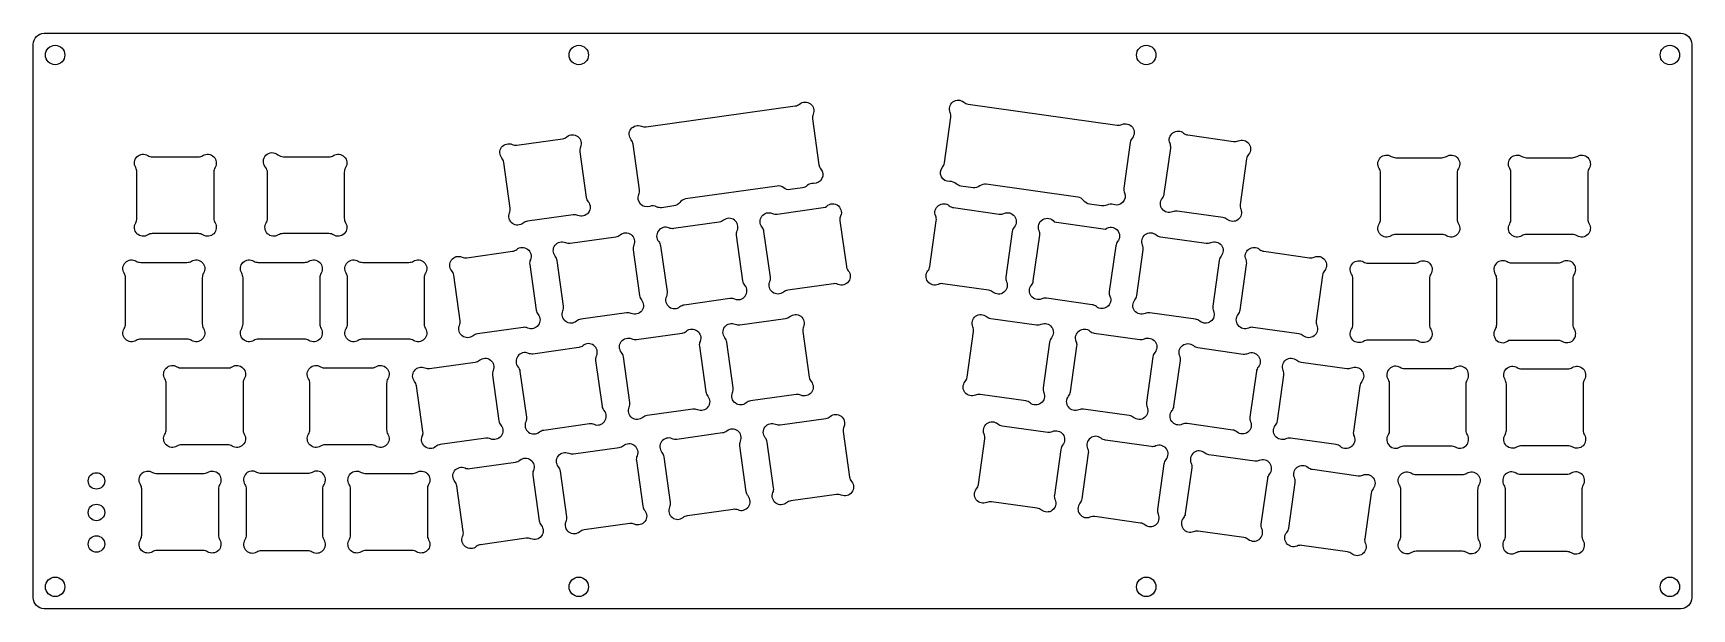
# Model space of a CAD drawing. Header units: millimetres. Extents: x -287 to 16, y 0 to 105.
import ezdxf

# ---------------------------------------------------------------- set-up
doc = ezdxf.new("R2010")
doc.units = ezdxf.units.MM
doc.layers.get('0').update_dxf_attribs({"linetype": 'CONTINUOUS'})

msp = doc.modelspace()

# ---------------------------------------------------------------- linework, layer by layer
for points in [[(16, 102.86), (16, 2, -0.414214), (14, 0), (-10.9, 0), (-29.23, 0), (-284.51, 0, -0.414214), (-286.51, 2), (-286.51, 102.86, -0.414214), (-284.51, 104.86), (13.99, 104.86, -0.416244)], [(-168.58, 74.03, -0.203566), (-169.64, 73.39), (-171.87, 73.08, -0.152382), (-172.8, 73.23, 0.203801), (-174.04, 73.31, -0.654795), (-176.04, 75.46, 0.138151), (-175.92, 76.31), (-177.09, 84.64, 0.138151), (-177.44, 85.43, -0.787801), (-175.57, 87.91, 0.138149), (-174.71, 87.8), (-147.52, 91.62, 0.138164), (-146.73, 91.96, -0.787859), (-144.25, 90.09, 0.138151), (-144.36, 89.24), (-143.19, 80.91, 0.138151), (-142.85, 80.12, -0.6547), (-144.18, 77.51, 0.203829), (-145.35, 77.09, -0.152624), (-146.2, 76.68), (-148.43, 76.37, -0.203437), (-149.62, 76.69, 0.203525), (-150.82, 77.02), (-167.51, 74.67, 0.203492)], [(-93.86, 73.72, -0.203437), (-94.93, 74.36, 0.203525), (-95.99, 75), (-112.68, 77.35, 0.203492), (-113.88, 77.03, -0.203566), (-115.08, 76.71), (-117.3, 77.02, -0.152382), (-118.16, 77.42, 0.203801), (-119.33, 77.84, -0.654795), (-120.66, 80.46, 0.138151), (-120.31, 81.24), (-119.14, 89.57, 0.138149), (-119.26, 90.42, -0.787801), (-116.77, 92.3, 0.138151), (-115.99, 91.95), (-88.79, 88.13, 0.138151), (-87.94, 88.24, -0.787859), (-86.07, 85.76, 0.138164), (-86.41, 84.97), (-87.58, 76.64, 0.138151), (-87.47, 75.79, -0.6547), (-89.47, 73.64, 0.20383), (-90.71, 73.56, -0.152624), (-91.64, 73.41)], [(-197.13, 70.27, -0.787898), (-199.62, 72.14, 0.138157), (-199.5, 73), (-200.67, 81.32, 0.138135), (-201.02, 82.11, -0.787784), (-199.15, 84.6, 0.138161), (-198.29, 84.48), (-189.97, 85.65, 0.138153), (-189.18, 86, -0.78778), (-186.69, 84.13, 0.138142), (-186.81, 83.27), (-185.64, 74.95, 0.13815), (-185.29, 74.16, -0.787781), (-187.16, 71.67, 0.138146), (-188.02, 71.79), (-196.35, 70.62, 0.138168)], [(-79.17, 84.79, -0.787738), (-76.68, 86.66, 0.138147), (-75.9, 86.32), (-67.57, 85.15, 0.138159), (-66.72, 85.26, -0.787834), (-64.84, 82.78, 0.138149), (-65.19, 81.99), (-66.36, 73.66, 0.138149), (-66.25, 72.81, -0.787785), (-68.73, 70.94, 0.138147), (-69.52, 71.28), (-77.85, 72.45, 0.13816), (-78.7, 72.34, -0.787885), (-80.57, 74.82, 0.138162), (-80.22, 75.61), (-79.05, 83.94, 0.138137)], [(-267.81, 80.38, -0.78781), (-265.61, 82.58, 0.138149), (-264.78, 82.35), (-256.37, 82.35, 0.138149), (-255.54, 82.58, -0.78781), (-253.34, 80.38, 0.138154), (-253.58, 79.55), (-253.58, 71.14, 0.138154), (-253.34, 70.31, -0.78781), (-255.54, 68.11, 0.138149), (-256.37, 68.35), (-264.78, 68.35, 0.138149), (-265.61, 68.11, -0.78781), (-267.81, 70.31, 0.138154), (-267.58, 71.14), (-267.58, 79.55, 0.138154)], [(-241.8, 68.11, -0.78781), (-244, 70.31, 0.138135), (-243.77, 71.14), (-243.77, 79.45, 0.177899), (-244.14, 80.47, -0.923083), (-241.89, 82.73, 0.178528), (-240.86, 82.35), (-232.56, 82.35, 0.138167), (-231.73, 82.58, -0.78781), (-229.53, 80.38, 0.138135), (-229.77, 79.55), (-229.77, 71.14, 0.138167), (-229.53, 70.31, -0.78781), (-231.73, 68.11, 0.138135), (-232.56, 68.35), (-240.97, 68.35, 0.138167)], [(-38.82, 67.96, -0.78781), (-41.02, 70.16, 0.138154), (-40.79, 70.99), (-40.79, 79.4, 0.138154), (-41.02, 80.23, -0.78781), (-38.82, 82.43, 0.138149), (-37.99, 82.19), (-29.58, 82.19, 0.138149), (-28.75, 82.43, -0.78781), (-26.55, 80.23, 0.138154), (-26.79, 79.4), (-26.79, 70.99, 0.138154), (-26.55, 70.16, -0.78781), (-28.75, 67.96, 0.138149), (-29.58, 68.2), (-37.99, 68.2, 0.138149)], [(-2.74, 70.16, -0.78781), (-4.94, 67.96, 0.138148), (-5.77, 68.2), (-14.18, 68.2, 0.138155), (-15.01, 67.96, -0.78781), (-17.21, 70.16, 0.138148), (-16.98, 70.99), (-16.98, 79.4, 0.138032), (-17.21, 80.23, -0.78781), (-15.01, 82.43, 0.138271), (-14.18, 82.19), (-5.77, 82.19, 0.138155), (-4.94, 82.43, -0.78781), (-2.74, 80.23, 0.138148), (-2.98, 79.4), (-2.98, 70.99, 0.138155)], [(-149.68, 57.7, -0.78781), (-152.16, 59.58, 0.138146), (-152.05, 60.43), (-153.22, 68.76, 0.13816), (-153.57, 69.54, -0.78788), (-151.69, 72.03, 0.13816), (-150.84, 71.91), (-141.99, 73.16, -0.888288), (-139.24, 71.56, 0.138156), (-139.36, 70.71), (-138.19, 62.38, 0.13815), (-137.84, 61.59, -0.787771), (-139.71, 59.11, 0.138143), (-140.56, 59.22), (-148.89, 58.05, 0.138156)], [(-109.45, 72.03, -0.787782), (-107.58, 69.55, 0.138145), (-107.93, 68.76), (-109.1, 60.43, 0.138159), (-108.98, 59.58, -0.787928), (-111.47, 57.7, 0.138174), (-112.26, 58.05), (-120.58, 59.22, 0.138128), (-121.44, 59.11, -0.787656), (-123.31, 61.59, 0.138136), (-122.96, 62.38), (-121.79, 70.71, 0.138168), (-121.91, 71.56, -0.787876), (-119.42, 73.43, 0.138151), (-118.64, 73.09), (-110.31, 71.91, 0.13815)], [(-170.91, 57.78, -0.138158), (-171.03, 56.92, 0.787914), (-168.54, 55.05, -0.138171), (-167.76, 55.4), (-159.43, 56.57, -0.138143), (-158.57, 56.45, 0.787767), (-156.7, 58.94, -0.138149), (-157.05, 59.73), (-158.22, 68.05, -0.138143), (-158.1, 68.91, 0.787779), (-160.59, 70.78, -0.138152), (-161.38, 70.43), (-169.7, 69.26, -0.138162), (-170.56, 69.38, 0.787782), (-172.43, 66.89, -0.138134), (-172.08, 66.11)], [(-90.92, 69.19, -0.888296), (-88.72, 66.89, 0.138149), (-89.06, 66.11), (-90.24, 57.78, 0.138155), (-90.12, 56.93, -0.78783), (-92.6, 55.05, 0.138153), (-93.39, 55.4), (-101.72, 56.57, 0.138149), (-102.57, 56.46, -0.78779), (-104.44, 58.94, 0.138148), (-104.1, 59.73), (-102.93, 68.06, 0.138155), (-103.04, 68.91, -0.888369), (-100.3, 70.51)], [(-175.57, 56.29, -0.787848), (-177.44, 53.8, 0.138158), (-178.29, 53.92), (-186.62, 52.75, 0.138137), (-187.41, 52.4, -0.787761), (-189.89, 54.27, 0.138154), (-189.78, 55.13), (-190.95, 63.45, 0.138157), (-191.29, 64.24, -0.787778), (-189.42, 66.73, 0.138137), (-188.57, 66.61), (-180.24, 67.78, 0.138157), (-179.45, 68.13, -0.787854), (-176.97, 66.26, 0.138157), (-177.09, 65.4), (-175.91, 57.07, 0.138154)], [(-83.71, 53.8, -0.787842), (-85.58, 56.29, 0.138144), (-85.23, 57.08), (-84.06, 65.4, 0.13815), (-84.18, 66.26, -0.78783), (-81.7, 68.13, 0.138158), (-80.91, 67.78), (-72.58, 66.61, 0.138154), (-71.72, 66.73, -0.787847), (-69.85, 64.24, 0.138159), (-70.2, 63.46), (-71.37, 55.13, 0.138135), (-71.25, 54.27, -0.787722), (-73.74, 52.4, 0.138145), (-74.53, 52.75), (-82.85, 53.92, 0.138167)], [(-269.91, 61.14, -0.78781), (-267.71, 63.34, 0.138159), (-266.88, 63.11), (-258.47, 63.11, 0.138159), (-257.64, 63.34, -0.78781), (-255.44, 61.14, 0.138143), (-255.67, 60.31), (-255.67, 51.9, 0.138143), (-255.44, 51.07, -0.78781), (-257.64, 48.87, 0.138159), (-258.47, 49.11), (-266.88, 49.11, 0.138159), (-267.71, 48.87, -0.78781), (-269.91, 51.07, 0.138143), (-269.67, 51.9), (-269.67, 60.31, 0.138143)], [(-248.48, 61.14, -0.78781), (-246.28, 63.34, 0.138153), (-245.45, 63.11), (-237.04, 63.11, 0.138153), (-236.21, 63.34, -0.78781), (-234.01, 61.14, 0.13815), (-234.24, 60.31), (-234.24, 51.9, 0.13815), (-234.01, 51.07, -0.78781), (-236.21, 48.87, 0.138153), (-237.04, 49.11), (-245.45, 49.11, 0.138153), (-246.28, 48.87, -0.78781), (-248.48, 51.07, 0.13815), (-248.24, 51.9), (-248.24, 60.31, 0.13815)], [(-217.16, 63.34, -0.78781), (-214.96, 61.14, 0.13815), (-215.19, 60.31), (-215.19, 51.9, 0.13815), (-214.96, 51.07, -0.78781), (-217.16, 48.87, 0.138153), (-217.99, 49.11), (-226.4, 49.11, 0.138153), (-227.23, 48.87, -0.78781), (-229.43, 51.07, 0.13815), (-229.19, 51.9), (-229.19, 60.31, 0.13815), (-229.43, 61.14, -0.78781), (-227.23, 63.34, 0.138153), (-226.4, 63.11), (-217.99, 63.11, 0.138153)], [(-198.32, 65.48, -0.787782), (-195.83, 63.6, 0.138135), (-195.95, 62.75), (-194.78, 54.42, 0.138156), (-194.43, 53.64, -0.787852), (-196.3, 51.15, 0.138157), (-197.16, 51.27), (-205.49, 50.1, 0.138157), (-206.27, 49.75, -0.787865), (-208.76, 51.62, 0.138159), (-208.64, 52.48), (-209.81, 60.8, 0.138132), (-210.16, 61.59, -0.787742), (-208.29, 64.08, 0.138154), (-207.43, 63.96), (-199.11, 65.13, 0.138161)], [(-65.31, 63.61, -0.787748), (-62.83, 65.48, 0.13815), (-62.04, 65.13), (-53.71, 63.96, 0.138158), (-52.86, 64.08, -0.787826), (-50.99, 61.59, 0.138149), (-51.34, 60.8), (-52.51, 52.48, 0.138148), (-52.39, 51.62, -0.787773), (-54.87, 49.75, 0.138145), (-55.66, 50.1), (-63.99, 51.27, 0.138163), (-64.84, 51.15, -0.787894), (-66.72, 53.64, 0.138161), (-66.37, 54.43), (-65.2, 62.75, 0.138137)], [(-33.8, 63.19, -0.78781), (-31.6, 60.99, 0.138158), (-31.84, 60.16), (-31.84, 51.75, 0.138156), (-31.6, 50.92, -0.78781), (-33.8, 48.72, 0.138147), (-34.63, 48.95), (-43.04, 48.95, 0.138147), (-43.87, 48.72, -0.78781), (-46.07, 50.92, 0.138156), (-45.84, 51.75), (-45.84, 60.16, 0.138156), (-46.07, 60.99, -0.78781), (-43.87, 63.19, 0.138147), (-43.04, 62.96), (-34.63, 62.96, 0.138144)], [(-16.85, 62.96, -0.138147), (-17.68, 63.19, 0.78781), (-19.88, 60.99, -0.138156), (-19.64, 60.16), (-19.64, 51.75, -0.138156), (-19.88, 50.92, 0.888328), (-17.38, 48.95), (-8.44, 48.95, -0.138147), (-7.61, 48.72, 0.78781), (-5.41, 50.92, -0.138156), (-5.64, 51.75), (-5.64, 60.16, -0.138156), (-5.41, 60.99, 0.78781), (-7.61, 63.19, -0.138147), (-8.44, 62.96)], [(-156.46, 37.51, -0.787841), (-158.95, 39.39, 0.138158), (-158.83, 40.24), (-160, 48.57, 0.138144), (-160.35, 49.36, -0.787834), (-158.47, 51.84, 0.138165), (-157.62, 51.72), (-149.29, 52.89, 0.138139), (-148.51, 53.24, -0.787681), (-146.02, 51.37, 0.138131), (-146.14, 50.51), (-144.97, 42.19, 0.138171), (-144.62, 41.4, -0.787886), (-146.49, 38.91, 0.138151), (-147.34, 39.03), (-155.67, 37.86, 0.138152)], [(-102.2, 39.39, -0.787744), (-104.69, 37.51, 0.138154), (-105.48, 37.86), (-113.8, 39.03, 0.138149), (-114.66, 38.92, -0.78779), (-116.53, 41.4, 0.138148), (-116.18, 42.19), (-115.01, 50.52, 0.138154), (-115.13, 51.37, -0.787749), (-112.64, 53.24, 0.138133), (-111.86, 52.89), (-103.53, 51.73, 0.13817), (-102.67, 51.84, -0.787958), (-100.8, 49.36, 0.13817), (-101.15, 48.57), (-102.32, 40.24, 0.138132)], [(-179.21, 46.7, -0.787732), (-177.34, 49.19, 0.138138), (-176.49, 49.07), (-168.16, 50.24, 0.138153), (-167.37, 50.59, -0.78784), (-164.89, 48.72, 0.138158), (-165, 47.86), (-163.83, 39.54, 0.138157), (-163.48, 38.75, -0.787787), (-165.36, 36.26, 0.13814), (-166.21, 36.38), (-174.54, 35.21, 0.138151), (-175.33, 34.86, -0.787882), (-177.81, 36.73, 0.13817), (-177.69, 37.59), (-178.86, 45.92, 0.138145)], [(-83.34, 36.74, -0.787799), (-85.82, 34.86, 0.138139), (-86.61, 35.21), (-94.94, 36.38, 0.138149), (-95.79, 36.26, -0.787869), (-97.66, 38.75, 0.138168), (-97.32, 39.54), (-96.15, 47.87, 0.138149), (-96.26, 48.72, -0.787763), (-93.78, 50.59, 0.138142), (-92.99, 50.24), (-84.66, 49.07, 0.138147), (-83.81, 49.19, -0.78781), (-81.94, 46.7, 0.138156), (-82.28, 45.92), (-83.45, 37.59, 0.138161)], [(-201.21, 33.45, -0.787835), (-203.09, 30.96, 0.138143), (-203.94, 31.08), (-212.27, 29.91, 0.138144), (-213.06, 29.56, -0.787879), (-215.54, 31.43, 0.138176), (-215.42, 32.29), (-216.59, 40.61, 0.138143), (-216.94, 41.4, -0.787709), (-215.07, 43.89, 0.138134), (-214.21, 43.77), (-205.89, 44.94, 0.138152), (-205.1, 45.29, -0.787818), (-202.62, 43.41, 0.138152), (-202.73, 42.56), (-201.56, 34.23, 0.138166)], [(-183.87, 45.21, -0.138163), (-183.75, 46.07, 0.787898), (-186.23, 47.94, -0.138162), (-187.02, 47.59), (-195.35, 46.42, -0.138141), (-196.2, 46.54, 0.787778), (-198.08, 44.05, -0.138154), (-197.73, 43.26), (-196.56, 34.94, -0.138149), (-196.67, 34.08, 0.787797), (-194.19, 32.21, -0.13815), (-193.4, 32.56), (-185.07, 33.73, -0.138152), (-184.22, 33.61, 0.787769), (-182.35, 36.1, -0.13814), (-182.7, 36.88)], [(-64.94, 46.54, -0.787742), (-63.07, 44.05, 0.138141), (-63.42, 43.27), (-64.59, 34.94, 0.138159), (-64.47, 34.09, -0.787798), (-66.96, 32.21, 0.13814), (-67.74, 32.56), (-76.07, 33.73, 0.138165), (-76.93, 33.61, -0.78791), (-78.8, 36.1, 0.138163), (-78.45, 36.89), (-77.28, 45.21, 0.138137), (-77.4, 46.07, -0.787792), (-74.91, 47.94, 0.138161), (-74.12, 47.59), (-65.8, 46.42, 0.138144)], [(-45.61, 31.43, -0.787729), (-48.09, 29.56, 0.13814), (-48.88, 29.91), (-57.21, 31.08, 0.13816), (-58.06, 30.96, -0.787836), (-59.93, 33.45, 0.13815), (-59.59, 34.23), (-58.42, 42.56, 0.138156), (-58.53, 43.42, -0.787831), (-56.05, 45.29, 0.138152), (-55.26, 44.94), (-46.93, 43.77, 0.138148), (-46.08, 43.89, -0.787845), (-44.21, 41.4, 0.138164), (-44.55, 40.61), (-45.72, 32.29, 0.138142)], [(-262.48, 41.9, -0.78781), (-260.28, 44.1, 0.138151), (-259.45, 43.87), (-251.04, 43.87, 0.138131), (-250.21, 44.1, -0.78781), (-248.01, 41.9, 0.138171), (-248.24, 41.07), (-248.24, 32.66, 0.138152), (-248.01, 31.83, -0.78781), (-250.21, 29.63, 0.138151), (-251.04, 29.87), (-259.45, 29.87, 0.138152), (-260.28, 29.63, -0.78781), (-262.48, 31.83, 0.138151), (-262.25, 32.66), (-262.25, 41.07, 0.138152)], [(-224.02, 44.1, -0.78781), (-221.82, 41.9, 0.138158), (-222.05, 41.07), (-222.05, 32.66, 0.138145), (-221.82, 31.83, -0.78781), (-224.02, 29.63, 0.138158), (-224.85, 29.87), (-233.26, 29.87, 0.138145), (-234.08, 29.63, -0.78781), (-236.28, 31.83, 0.138158), (-236.05, 32.66), (-236.05, 41.07, 0.138371), (-236.29, 41.9, -0.78781), (-234.09, 44.1, 0.137932), (-233.26, 43.87), (-224.84, 43.87, 0.138145)], [(-39.17, 32.51, -0.138171), (-39.4, 31.68, 0.78781), (-37.2, 29.48, -0.138132), (-36.37, 29.71), (-27.96, 29.71, -0.138132), (-27.14, 29.48, 0.78781), (-24.94, 31.68, -0.138171), (-25.17, 32.51), (-25.17, 40.92, -0.138171), (-24.94, 41.75, 0.78781), (-27.14, 43.95, -0.138132), (-27.96, 43.72), (-36.37, 43.72, -0.138132), (-37.2, 43.95, 0.78781), (-39.4, 41.75, -0.138171), (-39.17, 40.92)], [(-5.8, 43.95, -0.78781), (-3.6, 41.75, 0.138152), (-3.83, 40.92), (-3.83, 32.51, 0.138152), (-3.6, 31.68, -0.78781), (-5.8, 29.48, 0.138151), (-6.63, 29.71), (-15.04, 29.71, 0.138151), (-15.87, 29.48, -0.78781), (-18.07, 31.68, 0.138152), (-17.83, 32.51), (-17.83, 40.92, 0.138152), (-18.07, 41.75, -0.78781), (-15.87, 43.95, 0.138151), (-15.04, 43.72), (-6.63, 43.72, 0.138151)], [(-137.25, 23.2, -0.787785), (-139.12, 20.71, 0.138145), (-139.98, 20.83), (-148.31, 19.66, 0.138167), (-149.09, 19.31, -0.787894), (-151.58, 21.18, 0.138157), (-151.46, 22.04), (-152.63, 30.37, 0.138136), (-152.98, 31.15, -0.787788), (-151.11, 33.64, 0.138161), (-150.25, 33.52), (-141.93, 34.69, 0.138152), (-141.14, 35.04, -0.787775), (-138.65, 33.17, 0.138142), (-138.77, 32.31), (-137.6, 23.99, 0.138151)], [(-112.59, 19.38, -0.787836), (-114.47, 21.86, 0.138158), (-114.12, 22.65), (-112.96, 30.98, 0.138152), (-113.07, 31.83, -0.787785), (-110.59, 33.7, 0.138145), (-109.8, 33.36), (-101.47, 32.19, 0.138151), (-100.62, 32.31, -0.787836), (-98.75, 29.83, 0.138158), (-99.09, 29.04), (-100.26, 20.71, 0.138152), (-100.14, 19.86, -0.787785), (-102.62, 17.98, 0.138145), (-103.41, 18.33), (-111.74, 19.49, 0.138151)], [(-157.63, 29.66, -0.138154), (-157.52, 30.51, 0.78783), (-160, 32.39, -0.138154), (-160.79, 32.04), (-169.12, 30.87, -0.138149), (-169.97, 30.99, 0.78779), (-171.84, 28.5, -0.138149), (-171.5, 27.71), (-170.33, 19.39, -0.138154), (-170.44, 18.53, 0.78783), (-167.96, 16.66, -0.138154), (-167.17, 17.01), (-158.84, 18.18, -0.138149), (-157.99, 18.06, 0.78779), (-156.12, 20.55, -0.138149), (-156.46, 21.33)], [(-95.25, 20.01, -0.138149), (-95.6, 19.22, 0.787797), (-93.73, 16.73, -0.13815), (-92.87, 16.85), (-84.55, 15.68, -0.138159), (-83.76, 15.34, 0.787872), (-81.27, 17.21, -0.138159), (-81.39, 18.06), (-80.22, 26.39, -0.138137), (-79.88, 27.18, 0.787742), (-81.75, 29.66, -0.138149), (-82.6, 29.54), (-90.93, 30.71, -0.138161), (-91.72, 31.06, 0.78783), (-94.2, 29.19, -0.138147), (-94.08, 28.33)], [(-205.69, 11.34, -0.787824), (-208.18, 13.2, 0.138154), (-208.06, 14.06), (-209.25, 22.38, 0.138144), (-209.6, 23.17, -0.78779), (-207.73, 25.66, 0.138154), (-206.88, 25.54), (-198.55, 26.73, 0.138154), (-197.76, 27.08, -0.787782), (-195.28, 25.21, 0.138142), (-195.39, 24.36), (-194.2, 16.03, 0.138156), (-193.86, 15.24, -0.787845), (-195.72, 12.75, 0.138156), (-196.58, 12.87), (-204.9, 11.68, 0.138152)], [(-186.82, 14.02, -0.787834), (-189.31, 15.89, 0.138164), (-189.19, 16.74), (-190.36, 25.07, 0.138152), (-190.7, 25.86, -0.787785), (-188.83, 28.34, 0.138145), (-187.98, 28.23), (-179.65, 29.39, 0.138145), (-178.86, 29.74, -0.787787), (-176.38, 27.87, 0.138152), (-176.49, 27.01), (-175.33, 18.68, 0.138164), (-174.98, 17.9, -0.787836), (-176.85, 15.41, 0.138145), (-177.71, 15.53), (-186.03, 14.36, 0.138145)], [(-76.39, 17.36, -0.138127), (-76.73, 16.57, 0.787716), (-74.86, 14.09, -0.138152), (-74.01, 14.2), (-65.68, 13.03, -0.138158), (-64.89, 12.68, 0.787801), (-62.41, 14.56, -0.138142), (-62.52, 15.41), (-61.35, 23.74, -0.138153), (-61.01, 24.53, 0.787785), (-62.88, 27.01, -0.138143), (-63.73, 26.89), (-72.06, 28.07, -0.138167), (-72.85, 28.41, 0.787939), (-75.33, 26.54, -0.138169), (-75.22, 25.69)], [(-266.96, 22.66, -0.78781), (-264.76, 24.86, 0.138147), (-263.93, 24.63), (-255.52, 24.63, 0.138147), (-254.69, 24.86, -0.78781), (-252.49, 22.66, 0.138156), (-252.72, 21.83), (-252.72, 13.42, 0.138156), (-252.49, 12.59, -0.78781), (-254.69, 10.39, 0.138147), (-255.52, 10.63), (-263.93, 10.63, 0.138147), (-264.76, 10.39, -0.78781), (-266.96, 12.59, 0.138156), (-266.72, 13.42), (-266.72, 21.83, 0.138156)], [(-233.67, 21.83, -0.138156), (-233.44, 22.66, 0.78781), (-235.64, 24.86, -0.138147), (-236.46, 24.63), (-244.88, 24.63, -0.138147), (-245.7, 24.86, 0.78781), (-247.9, 22.66, -0.138156), (-247.67, 21.83), (-247.67, 13.42, -0.138156), (-247.9, 12.59, 0.78781), (-245.7, 10.39, -0.138147), (-244.88, 10.63), (-236.46, 10.63, -0.138147), (-235.64, 10.39, 0.78781), (-233.44, 12.59, -0.138156), (-233.67, 13.42)], [(-216.59, 24.86, -0.78781), (-214.39, 22.66, 0.138152), (-214.62, 21.83), (-214.62, 13.42, 0.138152), (-214.39, 12.59, -0.78781), (-216.59, 10.39, 0.138151), (-217.42, 10.63), (-225.83, 10.63, 0.138151), (-226.66, 10.39, -0.78781), (-228.86, 12.59, 0.138152), (-228.62, 13.42), (-228.62, 21.83, 0.138152), (-228.86, 22.66, -0.78781), (-226.66, 24.86, 0.138151), (-225.83, 24.63), (-217.42, 24.63, 0.138151)], [(-56, 11.43, -0.78779), (-57.87, 13.92, 0.138146), (-57.52, 14.71), (-56.35, 23.03, 0.138154), (-56.47, 23.89, -0.787764), (-53.98, 25.76, 0.138137), (-53.2, 25.41), (-44.87, 24.24, 0.138168), (-44.01, 24.36, -0.787946), (-42.14, 21.88, 0.138169), (-42.49, 21.09), (-43.66, 12.76, 0.138132), (-43.54, 11.91, -0.787741), (-46.03, 10.03, 0.138154), (-46.82, 10.38), (-55.14, 11.55, 0.138151)], [(-37.31, 22.51, -0.78781), (-35.11, 24.71, 0.138138), (-34.28, 24.48), (-25.87, 24.48, 0.138138), (-25.04, 24.71, -0.78781), (-22.84, 22.51, 0.138164), (-23.07, 21.68), (-23.07, 13.27, 0.138164), (-22.84, 12.44, -0.78781), (-25.04, 10.24, 0.138138), (-25.87, 10.47), (-34.28, 10.47, 0.138138), (-35.11, 10.24, -0.78781), (-37.31, 12.44, 0.138164), (-37.07, 13.27), (-37.07, 21.68, 0.138164)], [(-15.23, 24.48, -0.138138), (-16.06, 24.71, 0.78781), (-18.26, 22.51, -0.138164), (-18.02, 21.68), (-18.02, 13.27, -0.138164), (-18.26, 12.44, 0.78781), (-16.06, 10.24, -0.138138), (-15.23, 10.47), (-6.82, 10.47, -0.138138), (-5.99, 10.24, 0.78781), (-3.79, 12.44, -0.138164), (-4.02, 13.27), (-4.02, 21.68, -0.138164), (-3.79, 22.51, 0.78781), (-5.99, 24.71, -0.138138), (-6.82, 24.48)]]:
    msp.add_lwpolyline(points, format="xyb", close=True)
for centre, radius in [((-282.5, 100.9), 1.77), ((-187, 100.9), 1.77), ((-83.5, 100.9), 1.77), ((12, 100.9), 1.77), ((-274.97, 23.3), 1.5), ((-274.97, 17.55), 1.5), ((-274.97, 11.8), 1.5), ((-282.5, 4), 1.77), ((-187, 4), 1.77), ((-83.5, 4), 1.77), ((12, 4), 1.77)]:
    msp.add_circle(centre, radius)

doc.saveas('drawing.dxf')
